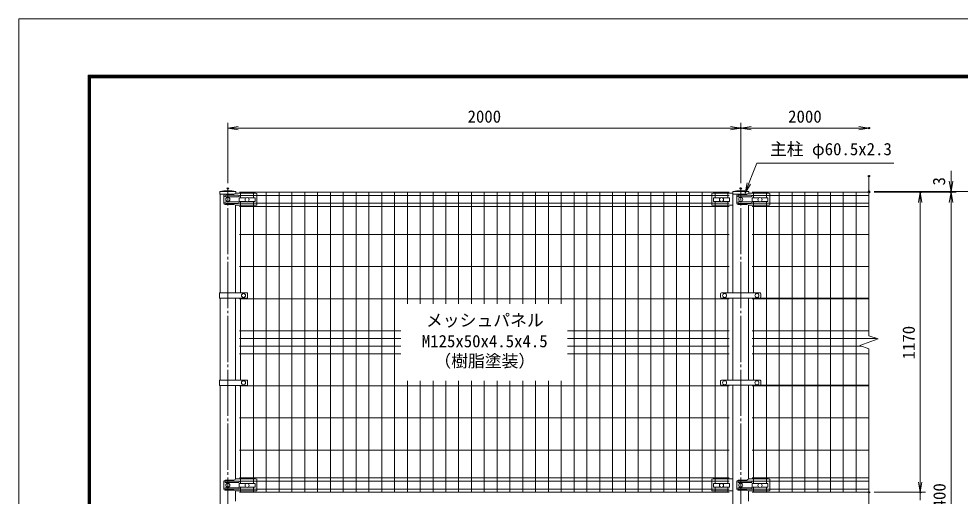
# Model space of a CAD drawing. Units: millimetres, scale not verified. Extents: x -4200 to 4200, y -2970 to 2970.
# Drawn here: x -4200 to -529, y 1109 to 2970 of the extents above; entities that cross this region are included whole.
import ezdxf
from ezdxf.enums import TextEntityAlignment as Align

# ---------------------------------------------------------------- set-up
doc = ezdxf.new("R2010")
doc.units = ezdxf.units.MM
doc.header["$LTSCALE"] = 10
doc.header["$PDMODE"] = 32
doc.header["$PDSIZE"] = 5
doc.linetypes.add('LONG_CHAIN', pattern=[21, 18, -1, 1, -1])
for name, color, linetype, lineweight in [('0-3_D-STR1', 1, 'Continuous', 9), ('0-4_D-BMK', 2, 'LONG_CHAIN', 9), ('0-5_D-STR-DIM', 7, 'Continuous', 9), ('0-6_0', 7, 'Continuous', 9), ('0-8_D-STR2', 7, 'Continuous', 9), ('0-9_D-STR3', 3, 'Continuous', 9), ('0-A_D-STR-TXT', 7, 'Continuous', 9), ('0-E_D-TTL', 7, 'Continuous', 9)]:
    doc.layers.add(name, color=color, linetype=linetype, lineweight=lineweight)
doc.layers.add('0-7_Defpoints', color=7, linetype='Continuous')
doc.styles.add('ＭＳ ゴシック', font='')
doc.styles.get('ＭＳ ゴシック').set_extended_font_data('MS Gothic')

# ---------------------------------------------------------------- blocks, each defined once
blk = doc.blocks.new('_Open')
at = {"layer": '0-6_0'}
blk.add_line((-10, 1.667), (0, 0), dxfattribs=at)
blk.add_lwpolyline([(-10, -1.667), (0, 0), (-10, 0)], dxfattribs=at)

msp = doc.modelspace()

# ---------------------------------------------------------------- linework, layer by layer
at = {"layer": '0-3_D-STR1'}
for p, q in [((-3353.2, 2297.21), (-3416.1, 2297.21)), ((-3416.1, 2297.21), (-3416.1, 2286.21)), ((-3353.2, 2297.21), (-3416.1, 2297.21)), ((-3416.1, 2297.21), (-3416.1, 2286.21)), ((-3360.67, 2286.21), (-3416.1, 2286.21)), ((-3360.67, 2286.21), (-3416.1, 2286.21)), ((-3414.9, 2286.21), (-3414.9, 1901.96)), ((-3353.2, 2289.87), (-3353.2, 2297.21)), ((-3353.2, 2289.87), (-3353.2, 2297.21)), ((-1353.2, 2297.21), (-1416.1, 2297.21)), ((-1416.1, 2297.21), (-1416.1, 2286.21)), ((-1353.2, 2297.21), (-1416.1, 2297.21)), ((-1416.1, 2297.21), (-1416.1, 2286.21)), ((-1360.67, 2286.21), (-1416.1, 2286.21)), ((-1360.67, 2286.21), (-1416.1, 2286.21)), ((-1414.9, 2286.21), (-1414.9, 1901.46)), ((-1353.2, 2289.87), (-1353.2, 2297.21)), ((-1353.2, 2289.87), (-1353.2, 2297.21)), ((-3354.4, 1901.96), (-3354.4, 2244.82)), ((-1354.4, 1901.46), (-1354.4, 2244.39)), ((-3414.9, 1880.96), (-3414.9, 1561.96)), ((-3354.4, 1561.96), (-3354.4, 1880.96)), ((-1414.9, 1881.46), (-1414.9, 1561.46)), ((-1354.4, 1561.46), (-1354.4, 1881.46)), ((-3414.9, 1540.96), (-3414.9, 701.96)), ((-3354.4, 1174.3), (-3354.4, 1540.96)), ((-1414.9, 1541.46), (-1414.9, 701.46)), ((-1354.4, 1175.28), (-1354.4, 1541.46)), ((-3354.4, 1089.28), (-3354.4, 1130.39)), ((-1354.4, 1089.28), (-1354.4, 1130.82))]:
    msp.add_line(p, q, dxfattribs=at)
for centre in [(-3384.65, 2137.78), (-3384.65, 2137.78), (-1384.65, 2137.78), (-1384.65, 2137.78)]:
    msp.add_arc(centre, 162.5, 78.84081, 101.15919, dxfattribs=at)
at = {"layer": '0-4_D-BMK'}
for p, q in [((-3384.65, -467.79), (-3384.65, 2309.21)), ((-1384.65, -467.79), (-1384.65, 2309.21))]:
    msp.add_line(p, q, dxfattribs=at)
at = {"layer": '0-5_D-STR-DIM'}
for p, q in [((-3384.65, 2329.21), (-3384.65, 2564.21)), ((-3384.65, 2329.21), (-3384.65, 2564.21)), ((-3344.65, 2544.21), (-1424.65, 2544.21)), ((-3344.65, 2544.21), (-1424.65, 2544.21)), ((-1384.65, 2329.21), (-1384.65, 2564.21)), ((-1384.65, 2329.21), (-1384.65, 2564.21)), ((-1384.65, 2329.21), (-1384.65, 2564.21)), ((-1384.65, 2329.21), (-1384.65, 2564.21)), ((-1344.65, 2544.21), (-924.65, 2544.21)), ((-1344.65, 2544.21), (-924.65, 2544.21)), ((-884.65, 1734.86), (-884.65, 2357.21)), ((-564.65, 2337.21), (-564.65, 2377.21)), ((-564.65, 2337.21), (-564.65, 2377.21)), ((-864.65, 2297.21), (-544.65, 2297.21)), ((-864.65, 2297.21), (-424.65, 2297.21)), ((-864.65, 2297.21), (-544.65, 2297.21)), ((-864.65, 2294.21), (-544.65, 2294.21)), ((-864.65, 2294.21), (-664.65, 2294.21)), ((-864.65, 2294.21), (-544.65, 2294.21)), ((-864.65, 2294.21), (-544.65, 2294.21)), ((-564.65, 2294.21), (-564.65, 2297.21)), ((-564.65, 2294.21), (-564.65, 2297.21)), ((-684.65, 1164.21), (-684.65, 2254.21)), ((-564.65, 2254.21), (-564.65, 2214.21)), ((-564.65, 2254.21), (-564.65, 2214.21)), ((-564.65, -65.79), (-564.65, 2254.21)), ((-849.42, 1722.03), (-884.65, 1734.86)), ((-919.89, 1696.38), (-849.42, 1722.03)), ((-884.65, 1683.55), (-919.89, 1696.38)), ((-884.65, 1001.21), (-884.65, 1683.55)), ((-684.65, 1164.21), (-684.65, 1204.21)), ((-884.65, 534.86), (-884.65, 1157.21)), ((-864.65, 1124.21), (-664.65, 1124.21)), ((-864.65, 1124.21), (-664.65, 1124.21)), ((-684.65, 1094.21), (-684.65, 1124.21))]:
    msp.add_line(p, q, dxfattribs=at)
at = {"layer": '0-7_Defpoints'}
for p in [(-1384.65, 2544.21), (-884.65, 2544.21), (-884.65, 2357.21), (-3384.65, 2309.21), (-1384.65, 2309.21), (-884.65, 2297.21), (-884.65, 2294.21), (-684.65, 2294.21), (-564.65, 2297.21), (-564.65, 2294.21), (-884.65, 1124.21), (-684.65, 1124.21)]:
    msp.add_point(p, dxfattribs=at)
at = {"layer": '0-8_D-STR2'}
for p, q in [((-1429.65, 2294.21), (-3339.65, 2294.21)), ((-1429.65, 2281.33), (-3339.65, 2281.33)), ((-3334.65, 2272.69), (-3334.65, 2294.21)), ((-3284.65, 2272.69), (-3284.65, 2294.21)), ((-3234.65, 1124.21), (-3234.65, 2294.21)), ((-3184.65, 1124.21), (-3184.65, 2294.21)), ((-3134.65, 1124.21), (-3134.65, 2294.21)), ((-3084.65, 1124.21), (-3084.65, 2294.21)), ((-3034.65, 1124.21), (-3034.65, 2294.21)), ((-2984.65, 1124.21), (-2984.65, 2294.21)), ((-2934.65, 1124.21), (-2934.65, 2294.21)), ((-2884.65, 1124.21), (-2884.65, 2294.21)), ((-2834.65, 1124.21), (-2834.65, 2294.21)), ((-2784.65, 1124.21), (-2784.65, 2294.21)), ((-2734.65, 1124.21), (-2734.65, 2294.21)), ((-2684.65, 1859.21), (-2684.65, 2294.21)), ((-2634.65, 1859.21), (-2634.65, 2294.21)), ((-2584.65, 1859.21), (-2584.65, 2294.21)), ((-2534.65, 1859.21), (-2534.65, 2294.21)), ((-2484.65, 1859.21), (-2484.65, 2294.21)), ((-2434.65, 1859.21), (-2434.65, 2294.21)), ((-2384.65, 1859.21), (-2384.65, 2294.21)), ((-2334.65, 1859.21), (-2334.65, 2294.21)), ((-2284.65, 1859.21), (-2284.65, 2294.21)), ((-2234.65, 1859.21), (-2234.65, 2294.21)), ((-2184.65, 1859.21), (-2184.65, 2294.21)), ((-2134.65, 1859.21), (-2134.65, 2294.21)), ((-2084.65, 1859.21), (-2084.65, 2294.21)), ((-2034.65, 1124.21), (-2034.65, 2294.21)), ((-1984.65, 1124.21), (-1984.65, 2294.21)), ((-1934.65, 1124.21), (-1934.65, 2294.21)), ((-1884.65, 1124.21), (-1884.65, 2294.21)), ((-1834.65, 1124.21), (-1834.65, 2294.21)), ((-1784.65, 1124.21), (-1784.65, 2294.21)), ((-1734.65, 1124.21), (-1734.65, 2294.21)), ((-1684.65, 1124.21), (-1684.65, 2294.21)), ((-1634.65, 1124.21), (-1634.65, 2294.21)), ((-1584.65, 1124.21), (-1584.65, 2294.21)), ((-1534.65, 1124.21), (-1534.65, 2294.21)), ((-1484.65, 2272.69), (-1484.65, 2294.21)), ((-1434.65, 2272.69), (-1434.65, 2294.21)), ((-1339.65, 2294.21), (-884.65, 2294.21)), ((-1339.65, 2281.33), (-884.65, 2281.33)), ((-1334.65, 2272.69), (-1334.65, 2294.21)), ((-1284.65, 2272.69), (-1284.65, 2294.21)), ((-1234.65, 1124.21), (-1234.65, 2294.21)), ((-1184.65, 1124.21), (-1184.65, 2294.21)), ((-1134.65, 1124.21), (-1134.65, 2294.21)), ((-1084.65, 1124.21), (-1084.65, 2294.21)), ((-1034.65, 1124.21), (-1034.65, 2294.21)), ((-984.65, 1124.21), (-984.65, 2294.21)), ((-934.65, 1124.21), (-934.65, 2294.21)), ((-1429.65, 2251.08), (-3339.65, 2251.08)), ((-3334.65, 1901.96), (-3334.65, 2257.69)), ((-3284.65, 1158.69), (-3284.65, 2257.69)), ((-1484.65, 1158.69), (-1484.65, 2257.69)), ((-1434.65, 1901.46), (-1434.65, 2257.69)), ((-1339.65, 2251.08), (-884.65, 2251.08)), ((-1334.65, 1901.46), (-1334.65, 2257.69)), ((-1284.65, 1158.69), (-1284.65, 2257.69)), ((-1429.65, 2238.21), (-3339.65, 2238.21)), ((-1339.65, 2238.21), (-884.65, 2238.21)), ((-1429.65, 2129.21), (-3339.65, 2129.21)), ((-1339.65, 2129.21), (-884.65, 2129.21)), ((-1429.65, 2004.21), (-3339.65, 2004.21)), ((-1339.65, 2004.21), (-884.65, 2004.21)), ((-1429.65, 1879.21), (-3339.65, 1879.21)), ((-3334.65, 1561.96), (-3334.65, 1880.96)), ((-1434.65, 1561.46), (-1434.65, 1881.46)), ((-1339.65, 1881.46), (-884.65, 1881.46)), ((-1339.65, 1879.21), (-884.65, 1879.21)), ((-1334.65, 1561.46), (-1334.65, 1881.46)), ((-2709.65, 1754.21), (-3339.65, 1754.21)), ((-1429.65, 1754.21), (-2059.65, 1754.21)), ((-1339.65, 1754.21), (-884.65, 1754.21)), ((-2709.65, 1724.21), (-3339.65, 1724.21)), ((-2709.65, 1694.21), (-3339.65, 1694.21)), ((-1429.65, 1724.21), (-2059.65, 1724.21)), ((-1429.65, 1694.21), (-2059.65, 1694.21)), ((-1339.65, 1724.21), (-855.39, 1724.21)), ((-1339.65, 1694.21), (-913.92, 1694.21)), ((-2709.65, 1664.21), (-3339.65, 1664.21)), ((-1429.65, 1664.21), (-2059.65, 1664.21)), ((-1339.65, 1664.21), (-884.65, 1664.21)), ((-2684.65, 1124.21), (-2684.65, 1559.21)), ((-2634.65, 1124.21), (-2634.65, 1559.21)), ((-2584.65, 1124.21), (-2584.65, 1559.21)), ((-2534.65, 1124.21), (-2534.65, 1559.21)), ((-2484.65, 1124.21), (-2484.65, 1559.21)), ((-2434.65, 1124.21), (-2434.65, 1559.21)), ((-2384.65, 1124.21), (-2384.65, 1559.21)), ((-2334.65, 1124.21), (-2334.65, 1559.21)), ((-2284.65, 1124.21), (-2284.65, 1559.21)), ((-2234.65, 1124.21), (-2234.65, 1559.21)), ((-2184.65, 1124.21), (-2184.65, 1559.21)), ((-2134.65, 1124.21), (-2134.65, 1559.21)), ((-2084.65, 1124.21), (-2084.65, 1559.21)), ((-1429.65, 1539.21), (-3339.65, 1539.21)), ((-3334.65, 1158.69), (-3334.65, 1540.96)), ((-1434.65, 1158.69), (-1434.65, 1541.46)), ((-1339.65, 1541.46), (-884.65, 1541.46)), ((-1339.65, 1539.21), (-884.65, 1539.21)), ((-1334.65, 1158.69), (-1334.65, 1541.46)), ((-1429.65, 1414.21), (-3339.65, 1414.21)), ((-1339.65, 1414.21), (-884.65, 1414.21)), ((-1429.65, 1289.21), (-3339.65, 1289.21)), ((-1339.65, 1289.21), (-884.65, 1289.21)), ((-1429.65, 1180.21), (-3339.65, 1180.21)), ((-1339.65, 1180.21), (-884.65, 1180.21)), ((-1429.65, 1167.33), (-3339.65, 1167.33)), ((-3334.65, 1124.21), (-3334.65, 1143.69)), ((-3284.65, 1124.21), (-3284.65, 1143.69)), ((-1484.65, 1124.21), (-1484.65, 1143.69)), ((-1434.65, 1124.21), (-1434.65, 1143.69)), ((-1339.65, 1167.33), (-884.65, 1167.33)), ((-1334.65, 1124.21), (-1334.65, 1143.69)), ((-1284.65, 1124.21), (-1284.65, 1143.69)), ((-1429.65, 1137.08), (-3339.65, 1137.08)), ((-1429.65, 1124.21), (-3339.65, 1124.21)), ((-1339.65, 1137.08), (-884.65, 1137.08)), ((-1339.65, 1124.21), (-884.65, 1124.21))]:
    msp.add_line(p, q, dxfattribs=at)
at = {"layer": '0-9_D-STR3'}
for p, q in [((-3400.14, 2281.21), (-3400.14, 2251.21)), ((-3360.67, 2286.21), (-3395.14, 2286.21)), ((-3344.06, 2282.21), (-3393.06, 2282.21)), ((-3344.06, 2276.21), (-3393.06, 2276.21)), ((-3352.53, 2290.21), (-3360.67, 2286.21)), ((-3276.65, 2290.21), (-3352.53, 2290.21)), ((-3276.65, 2290.21), (-3271.65, 2289.21)), ((-3271.65, 2289.21), (-3271.65, 2245.39)), ((-1492.65, 2290.21), (-1497.65, 2289.21)), ((-1497.65, 2289.21), (-1497.65, 2245.39)), ((-1492.65, 2290.21), (-1416.78, 2290.21)), ((-1416.78, 2290.21), (-1416.1, 2289.87)), ((-1400.14, 2281.21), (-1400.14, 2251.21)), ((-1360.67, 2286.21), (-1395.14, 2286.21)), ((-1344.06, 2282.21), (-1393.06, 2282.21)), ((-1344.06, 2276.21), (-1393.06, 2276.21)), ((-1352.53, 2290.21), (-1360.67, 2286.21)), ((-1276.65, 2290.21), (-1352.53, 2290.21)), ((-1276.65, 2290.21), (-1271.65, 2289.21)), ((-1271.65, 2289.21), (-1271.65, 2245.39)), ((-3360.67, 2246.21), (-3395.14, 2246.21)), ((-3344.06, 2256.21), (-3393.06, 2256.21)), ((-3344.06, 2250.21), (-3393.06, 2250.21)), ((-3360.67, 2246.21), (-3352.45, 2244.39)), ((-3352.45, 2244.39), (-3272.65, 2244.39)), ((-3340.65, 2270.69), (-3340.65, 2259.69)), ((-3338.65, 2272.69), (-3312.44, 2272.69)), ((-3338.65, 2257.69), (-3312.44, 2257.69)), ((-3306.87, 2272.69), (-3280.65, 2272.69)), ((-3306.87, 2257.69), (-3280.65, 2257.69)), ((-3278.65, 2270.69), (-3278.65, 2259.69)), ((-1416.86, 2244.39), (-1496.65, 2244.39)), ((-1490.65, 2270.69), (-1490.65, 2259.69)), ((-1488.65, 2272.69), (-1462.44, 2272.69)), ((-1488.65, 2257.69), (-1462.44, 2257.69)), ((-1456.87, 2272.69), (-1430.65, 2272.69)), ((-1456.87, 2257.69), (-1430.65, 2257.69)), ((-1428.65, 2270.69), (-1428.65, 2259.69)), ((-1414.9, 2244.8), (-1416.86, 2244.39)), ((-1360.67, 2246.21), (-1395.14, 2246.21)), ((-1344.06, 2256.21), (-1393.06, 2256.21)), ((-1344.06, 2250.21), (-1393.06, 2250.21)), ((-1360.67, 2246.21), (-1352.45, 2244.39)), ((-1352.45, 2244.39), (-1272.65, 2244.39)), ((-1340.65, 2270.69), (-1340.65, 2259.69)), ((-1338.65, 2272.69), (-1312.44, 2272.69)), ((-1338.65, 2257.69), (-1312.44, 2257.69)), ((-1306.87, 2272.69), (-1280.65, 2272.69)), ((-1306.87, 2257.69), (-1280.65, 2257.69)), ((-1278.65, 2270.69), (-1278.65, 2259.69)), ((-3417.2, 1901.96), (-3309.65, 1901.96)), ((-3417.2, 1901.96), (-3417.2, 1880.96)), ((-3417.2, 1880.96), (-3309.65, 1880.96)), ((-3307.65, 1899.96), (-3307.65, 1882.96)), ((-1463.15, 1898.46), (-1463.15, 1884.46)), ((-1460.15, 1901.46), (-1309.15, 1901.46)), ((-1460.15, 1881.46), (-1309.15, 1881.46)), ((-1306.15, 1898.46), (-1306.15, 1884.46)), ((-3417.2, 1561.96), (-3309.65, 1561.96)), ((-3417.2, 1561.96), (-3417.2, 1540.96)), ((-3307.65, 1559.96), (-3307.65, 1542.96)), ((-1463.15, 1558.46), (-1463.15, 1544.46)), ((-1460.15, 1561.46), (-1309.15, 1561.46)), ((-1306.15, 1558.46), (-1306.15, 1544.46)), ((-3417.2, 1540.96), (-3309.65, 1540.96)), ((-1460.15, 1541.46), (-1309.15, 1541.46)), ((-3352.53, 1176.21), (-3360.67, 1172.21)), ((-3276.65, 1176.21), (-3352.53, 1176.21)), ((-3276.65, 1176.21), (-3271.65, 1175.21)), ((-3271.65, 1175.21), (-3271.65, 1131.39)), ((-1492.65, 1176.21), (-1497.65, 1175.21)), ((-1497.65, 1175.21), (-1497.65, 1131.39)), ((-1492.65, 1176.21), (-1416.78, 1176.21)), ((-1416.78, 1176.21), (-1414.9, 1175.28)), ((-1352.53, 1176.21), (-1360.67, 1172.21)), ((-1276.65, 1176.21), (-1352.53, 1176.21)), ((-1276.65, 1176.21), (-1271.65, 1175.21)), ((-1271.65, 1175.21), (-1271.65, 1131.39)), ((-3400.14, 1167.21), (-3400.14, 1137.21)), ((-3360.67, 1172.21), (-3395.14, 1172.21)), ((-3344.06, 1168.21), (-3393.06, 1168.21)), ((-3344.06, 1162.21), (-3393.06, 1162.21)), ((-3344.06, 1142.21), (-3393.06, 1142.21)), ((-3340.65, 1156.69), (-3340.65, 1145.69)), ((-3338.65, 1158.69), (-3312.44, 1158.69)), ((-3338.65, 1143.69), (-3312.44, 1143.69)), ((-3306.87, 1158.69), (-3280.65, 1158.69)), ((-3306.87, 1143.69), (-3280.65, 1143.69)), ((-3278.65, 1156.69), (-3278.65, 1145.69)), ((-1490.65, 1156.69), (-1490.65, 1145.69)), ((-1488.65, 1158.69), (-1462.44, 1158.69)), ((-1488.65, 1143.69), (-1462.44, 1143.69)), ((-1456.87, 1158.69), (-1430.65, 1158.69)), ((-1456.87, 1143.69), (-1430.65, 1143.69)), ((-1428.65, 1156.69), (-1428.65, 1145.69)), ((-1400.14, 1167.21), (-1400.14, 1137.21)), ((-1360.67, 1172.21), (-1395.14, 1172.21)), ((-1344.06, 1168.21), (-1393.06, 1168.21)), ((-1344.06, 1162.21), (-1393.06, 1162.21)), ((-1344.06, 1142.21), (-1393.06, 1142.21)), ((-1340.65, 1156.69), (-1340.65, 1145.69)), ((-1338.65, 1158.69), (-1312.44, 1158.69)), ((-1338.65, 1143.69), (-1312.44, 1143.69)), ((-1306.87, 1158.69), (-1280.65, 1158.69)), ((-1306.87, 1143.69), (-1280.65, 1143.69)), ((-1278.65, 1156.69), (-1278.65, 1145.69)), ((-3360.67, 1132.21), (-3395.14, 1132.21)), ((-3344.06, 1136.21), (-3393.06, 1136.21)), ((-3360.67, 1132.21), (-3352.45, 1130.39)), ((-3352.45, 1130.39), (-3272.65, 1130.39)), ((-1416.86, 1130.39), (-1496.65, 1130.39)), ((-1414.9, 1130.8), (-1416.86, 1130.39)), ((-1360.67, 1132.21), (-1395.14, 1132.21)), ((-1344.06, 1136.21), (-1393.06, 1136.21)), ((-1360.67, 1132.21), (-1352.45, 1130.39)), ((-1352.45, 1130.39), (-1272.65, 1130.39))]:
    msp.add_line(p, q, dxfattribs=at)
for centre in [(-3384.65, 2266.21), (-3309.65, 2265.19), (-1459.65, 2265.19), (-1384.65, 2266.21), (-1309.65, 2265.19), (-3323.65, 1891.46), (-1447.65, 1891.46), (-1321.65, 1891.46), (-3323.65, 1551.46), (-1447.65, 1551.46), (-1321.65, 1551.46), (-3384.65, 1152.21), (-3309.65, 1151.19), (-1459.65, 1151.19), (-1384.65, 1152.21), (-1309.65, 1151.19)]:
    msp.add_circle(centre, 8, dxfattribs=at)
for centre, radius, start, end in [((-3395.14, 2281.21), 5, 90, 180), ((-3393.06, 2279.21), 3, 90, 270), ((-3344.06, 2279.21), 3, 270, 90), ((-1395.14, 2281.21), 5, 90, 180), ((-1393.06, 2279.21), 3, 90, 270), ((-1344.06, 2279.21), 3, 270, 90), ((-3395.14, 2251.21), 5, 180, 270), ((-3393.06, 2253.21), 3, 90, 270), ((-3344.06, 2253.21), 3, 270, 90), ((-3338.65, 2270.69), 2, 90, 180), ((-3338.65, 2259.69), 2, 180, 270), ((-3280.65, 2270.69), 2, 0, 90), ((-3280.65, 2259.69), 2, 270, 0), ((-3272.65, 2245.39), 1, 270, 0), ((-1496.65, 2245.39), 1, 180, 270), ((-1488.65, 2270.69), 2, 90, 180), ((-1488.65, 2259.69), 2, 180, 270), ((-1430.65, 2270.69), 2, 0, 90), ((-1430.65, 2259.69), 2, 270, 0), ((-1395.14, 2251.21), 5, 180, 270), ((-1393.06, 2253.21), 3, 90, 270), ((-1344.06, 2253.21), 3, 270, 90), ((-1338.65, 2270.69), 2, 90, 180), ((-1338.65, 2259.69), 2, 180, 270), ((-1280.65, 2270.69), 2, 0, 90), ((-1280.65, 2259.69), 2, 270, 0), ((-1272.65, 2245.39), 1, 270, 0), ((-3309.65, 1899.96), 2, 0, 90), ((-3309.65, 1882.96), 2, 270, 0), ((-1460.15, 1898.46), 3, 90, 180), ((-1460.15, 1884.46), 3, 180, 270), ((-1309.15, 1898.46), 3, 0, 90), ((-1309.15, 1884.46), 3, 270, 0), ((-3309.65, 1559.96), 2, 0, 90), ((-3309.65, 1542.96), 2, 270, 0), ((-1460.15, 1558.46), 3, 90, 180), ((-1460.15, 1544.46), 3, 180, 270), ((-1309.15, 1558.46), 3, 0, 90), ((-1309.15, 1544.46), 3, 270, 0), ((-3395.14, 1167.21), 5, 90, 180), ((-3393.06, 1165.21), 3, 90, 270), ((-3393.06, 1139.21), 3, 90, 270), ((-3344.06, 1165.21), 3, 270, 90), ((-3344.06, 1139.21), 3, 270, 90), ((-3338.65, 1156.69), 2, 90, 180), ((-3338.65, 1145.69), 2, 180, 270), ((-3280.65, 1156.69), 2, 0, 90), ((-3280.65, 1145.69), 2, 270, 0), ((-1488.65, 1156.69), 2, 90, 180), ((-1488.65, 1145.69), 2, 180, 270), ((-1430.65, 1156.69), 2, 0, 90), ((-1430.65, 1145.69), 2, 270, 0), ((-1395.14, 1167.21), 5, 90, 180), ((-1393.06, 1165.21), 3, 90, 270), ((-1393.06, 1139.21), 3, 90, 270), ((-1344.06, 1165.21), 3, 270, 90), ((-1344.06, 1139.21), 3, 270, 90), ((-1338.65, 1156.69), 2, 90, 180), ((-1338.65, 1145.69), 2, 180, 270), ((-1280.65, 1156.69), 2, 0, 90), ((-1280.65, 1145.69), 2, 270, 0), ((-3395.14, 1137.21), 5, 180, 270), ((-3272.65, 1131.39), 1, 270, 0), ((-1496.65, 1131.39), 1, 180, 270), ((-1395.14, 1137.21), 5, 180, 270), ((-1272.65, 1131.39), 1, 270, 0)]:
    msp.add_arc(centre, radius, start, end, dxfattribs=at)
at = {"layer": '0-A_D-STR-TXT'}
msp.add_lwpolyline([(-787.14, 2407.93), (-1321.82, 2407.93), (-1367.31, 2292.99)], dxfattribs=at)
at = {"layer": '0-E_D-TTL', "color": 2}
msp.add_lwpolyline([(-4199.68, 2970.23), (4200.32, 2970.23), (4200.32, -2969.77), (-4199.68, -2969.77)], close=True, dxfattribs=at)
at = {"layer": '0-E_D-TTL'}
for points in [[(-3929.68, 2750.23), (3930.32, 2750.23), (3930.32, -2749.77), (-3929.68, -2749.77)], [(-3927.18, 2747.73), (3927.82, 2747.73), (3927.82, -2747.27), (-3927.18, -2747.27)], [(-3924.68, 2745.23), (3925.32, 2745.23), (3925.32, -2744.77), (-3924.68, -2744.77)], [(-3922.18, 2742.73), (3922.82, 2742.73), (3922.82, -2742.27), (-3922.18, -2742.27)], [(-3919.68, 2740.23), (3920.32, 2740.23), (3920.32, -2739.77), (-3919.68, -2739.77)]]:
    msp.add_lwpolyline(points, close=True, dxfattribs=at)

# ---------------------------------------------------------------- block references
at = {"layer": '0-5_D-STR-DIM', "xscale": 4, "yscale": 4}
for p, rotation in [((-3384.65, 2544.21), 180), ((-3384.65, 2544.21), 180), ((-1384.65, 2544.21), 180), ((-1384.65, 2544.21), 180), ((-564.65, 2297.21), 270), ((-564.65, 2297.21), 270), ((-684.65, 2294.21), 90), ((-564.65, 2294.21), 90), ((-564.65, 2294.21), 90), ((-564.65, 2294.21), 90), ((-684.65, 1124.21), 270), ((-684.65, 1124.21), 270)]:
    msp.add_blockref('_Open', p, dxfattribs=dict(at, rotation=rotation))
for p in [(-1384.65, 2544.21), (-1384.65, 2544.21), (-884.65, 2544.21), (-884.65, 2544.21)]:
    msp.add_blockref('_Open', p, dxfattribs=at)
at = {"layer": '0-A_D-STR-TXT', "xscale": 4, "yscale": 4, "rotation": 248.409}
msp.add_blockref('_Open', (-1368.04, 2291.13), dxfattribs=at)

# ---------------------------------------------------------------- texts
at = {"layer": '0-5_D-STR-DIM', "style": 'ＭＳ ゴシック'}
for p in [(-2449.9, 2550.95), (-2449.9, 2550.95), (-1199.9, 2550.95), (-1199.9, 2550.95)]:
    msp.add_text('2000', height=48.09, dxfattribs=at).set_placement(p, align=Align.BOTTOM_LEFT)
for s, p in [('3', (-573.32, 2320.51)), ('3', (-573.32, 2320.51)), ('1170', (-691.4, 1642.31)), ('2400', (-571.4, 1028.96))]:
    msp.add_text(s, height=48.09, rotation=90, dxfattribs=at).set_placement(p, align=Align.BOTTOM_LEFT)
at = {"layer": '0-A_D-STR-TXT', "style": 'ＭＳ ゴシック'}
for s, p in [('主柱 φ60.5x2.3', (-1270.89, 2423.95)), ('メッシュパネル', (-2612.07, 1756.6)), ('M125x50x4.5x4.5', (-2628.31, 1675.21)), ('（樹脂塗装）', (-2579.58, 1597.87))]:
    msp.add_text(s, height=48.09, dxfattribs=at).set_placement(p, align=Align.BOTTOM_LEFT)

doc.saveas('drawing.dxf')
